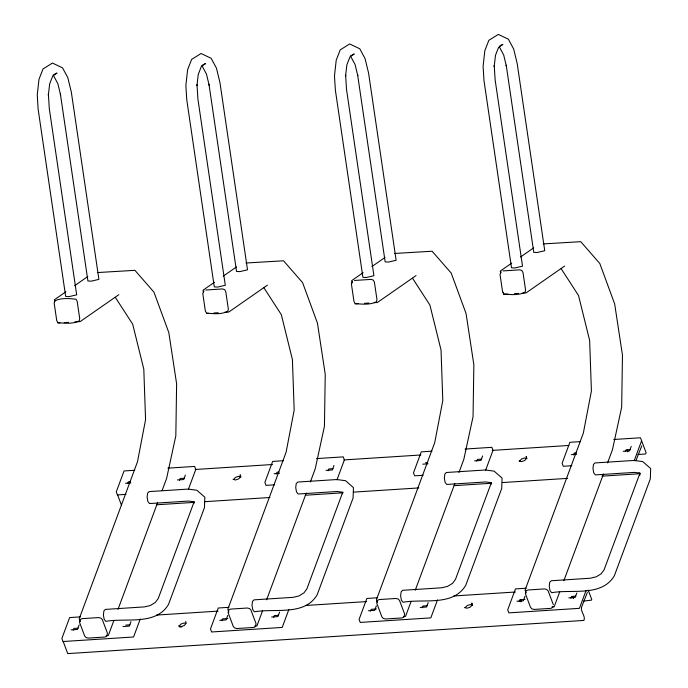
<?xml version="1.0" encoding="UTF-8"?>
<svg xmlns="http://www.w3.org/2000/svg" width="688" height="688" viewBox="0 0 688 688"><rect width="100%" height="100%" fill="white"/><g stroke="black" fill="none" stroke-linecap="round" stroke-linejoin="round"><path stroke-width="1.03" d="M193.973 503.289L194.179 501.638L158.231 598.5L155.342 602.439L150.302 605.509L144.454 606.893L105.445 609.405L103.914 610.849L103.389 614.952L104.163 619.312L105.797 621.367C126.153 617.635 155.763 625.839 168.526 604.399L204.474 507.538L204.835 497.209L196.923 490.26L188.177 489.091L149.167 491.593L147.636 493.047L147.103 497.149L147.886 501.509L149.511 503.556L188.529 501.053L193.603 501.733M342.581 493.743L342.796 492.083L306.848 588.945L303.958 592.884L298.919 595.963L293.071 597.339L254.061 599.85L252.53 601.303L251.997 605.406L252.78 609.757L254.405 611.813C274.761 608.08 304.371 616.285 317.142 594.845L353.09 497.983L353.451 487.654L345.539 480.706L336.793 479.536L297.784 482.047L296.253 483.492L295.72 487.603L296.502 491.954L298.128 494.01L337.146 491.499L342.22 492.178M491.198 484.189L491.413 482.529L455.465 579.391L452.575 583.338L447.527 586.408L441.687 587.793L402.678 590.295L401.147 591.749L400.614 595.851L401.396 600.203L403.022 602.258C423.378 598.534 452.988 606.739 465.759 585.299L501.707 488.437L502.068 478.1L494.147 471.16L485.41 469.99L446.4 472.493L444.869 473.946L444.336 478.048L445.11 482.4L446.744 484.455L485.754 481.953L490.836 482.632M639.711 475.46L640.029 472.983L604.081 569.845L601.192 573.783L596.143 576.854L590.304 578.238L551.294 580.749L549.764 582.194L549.23 586.296L550.004 590.657L551.638 592.712C571.995 588.98 601.604 597.184 614.367 575.744L650.315 478.882L650.685 468.554L642.764 461.605L634.026 460.435L595.017 462.938L593.486 464.391L592.953 468.494L593.727 472.854L595.361 474.901L634.37 472.398L639.453 473.077M73.246 630.208L73.908 628.428L78.14 628.153M127.658 483.612L128.321 481.824L130.428 481.686M79.111 624.996L77.46 629.46L71.122 629.873M113.907 620.421L108.3 635.523L106.176 635.66M118.018 609.344L157.629 502.618M162.11 490.535L166.599 478.452L175.827 435.814L176.618 383.818L168.827 332.605L153.957 292.151L134.917 270.332L97.361 272.568M179.508 480.276L180.17 478.495L184.393 478.22M130.969 621.668L129.31 626.132L122.971 626.536M185.373 475.064L183.713 479.527L177.375 479.94M140.249 619.037L133.584 636.993L62.995 641.526L61.86 638.507L69.634 617.566L80.324 616.878M188.366 489.392L195.77 469.448L194.635 466.43L167.889 468.141M221.863 620.662L222.525 618.873L227.805 618.538M276.275 474.058L276.937 472.269L279.044 472.14M227.728 615.442L226.068 619.914L219.73 620.318M262.524 610.867L256.916 625.968L254.792 626.106M266.634 599.79L306.246 493.064M310.357 481.987L315.207 468.898L324.444 426.259L325.235 374.272L317.435 323.059L302.574 282.605L283.533 260.786L245.977 263.014M273.712 617.325L274.374 615.545L278.606 615.27M328.124 470.73L328.787 468.941L333.009 468.666M279.577 612.114L277.926 616.577L271.588 616.99M333.99 465.509L332.33 469.981L325.992 470.386M288.865 609.491L282.2 627.439L211.612 631.98L210.476 628.952L218.251 608.011L228.941 607.323M336.982 479.846L344.387 459.894L343.243 456.875L316.506 458.595M370.479 611.107L371.142 609.319L376.422 608.983M376.345 605.896L374.685 610.359L368.347 610.763M411.14 601.312L405.533 616.422L403.409 616.56M415.251 590.244L454.854 483.509M458.965 472.432L463.824 459.343L473.052 416.704L473.851 364.717L466.051 313.504L451.19 273.05L432.141 251.232L394.594 253.459M422.329 607.779L422.991 605.99L427.222 605.715M476.741 461.175L477.403 459.386L481.626 459.12M428.194 602.559L426.534 607.031L420.196 607.435M482.606 455.963L480.946 460.427L474.608 460.831M437.482 599.936L430.817 617.884L360.228 622.425L359.093 619.406L366.859 598.465L377.557 597.777M485.599 470.291L492.995 450.348L491.86 447.32L465.122 449.04M519.096 601.553L519.758 599.773L525.039 599.429M573.5 454.957L574.162 453.168L576.277 453.031M524.961 596.341L523.301 600.805L516.963 601.217M553.083 606.257L552.593 607.564L550.873 608.355L534.155 609.43L531.936 608.897L530.517 607.341L525.408 593.753L526.105 590.786L527.825 589.994L544.543 588.919L546.771 589.461L548.181 591.009L553.298 604.606M559.748 591.766L554.15 606.868L552.025 607.005M563.859 580.689L603.471 473.963M607.581 462.886L612.44 449.797L621.668 407.158L622.468 355.163L614.668 303.95L599.798 263.495L580.758 241.677L543.21 243.913M570.945 598.225L571.608 596.436L575.83 596.169M625.349 451.62L626.02 449.84L630.242 449.565M576.811 593.013L575.151 597.476L568.813 597.881M631.223 446.409L629.563 450.872L623.225 451.285M586.099 590.381L579.434 608.338L508.836 612.87L507.701 609.852L515.475 588.911L526.174 588.223M634.207 460.736L641.612 440.793M635.91 460.728L641.758 445.85M638.627 473.163L638.387 473.817L601.966 476.156M233.533 479.562L235.451 477.403L238.547 476.363L240.998 477.051L240.146 474.78L240.525 476.793L238.607 478.951L235.511 479.992L233.051 479.304M179.121 626.166L181.047 624.007L184.135 622.967L185.777 623.423M519.552 461.184L521.47 459.025L524.566 457.984L527.017 458.664M465.14 607.779L467.066 605.621L470.162 604.58L472.613 605.268M587.354 592.445L581.498 607.332C580.483 611.907 585.737 615.88 583.974 620.421L67.742 653.6L63.201 641.517M65.867 291.798L54.438 299.744L54.756 301.86M74.657 285.683L87.84 276.507M118.835 294.688L80.161 321.597L74.854 321.941M214.484 282.243L203.055 290.198L203.364 292.314M223.273 276.129L236.457 266.953M204.001 290.998L202.797 293.587L205.359 311.045L206.477 313.049C213.048 313.78 221.768 314.631 227.831 311.243L228.347 309.136L225.776 291.669L224.658 289.665L222.559 288.943L205.841 290.018M267.443 285.133L228.777 312.042L224.529 312.318M363.101 272.697L351.671 280.644L351.981 282.759M371.89 266.574L385.074 257.407M352.617 281.444L351.413 284.032L353.976 301.499L355.094 303.503C361.664 304.225 370.376 305.076 376.448 301.697L376.964 299.581L374.392 282.123L373.274 280.119L371.176 279.388L354.458 280.463M416.059 275.587L377.385 302.496L374.203 302.694M511.717 263.143L500.288 271.089L500.597 273.205M520.506 257.028L533.69 247.852M501.225 271.889L500.021 274.486L502.593 291.944L503.711 293.948C510.281 294.679 518.993 295.522 525.064 292.142L525.572 290.026L523.009 272.568L521.891 270.565L519.793 269.834L503.074 270.909M564.676 266.032L526.002 292.942L522.82 293.148M53.2 75.044L57.027 73.04L52.735 76.024L49.639 83.945L48.349 95.236L48.401 94.265L49.295 108.575L76.686 294.825L69.041 296.631L65.704 296.459L65.541 295.548L38.141 109.289L37.255 94.978L38.984 79.292L43.026 68.955L52.451 63.055L62.548 67.871L67.845 77.735L71.346 92.201L98.909 279.371L91.263 281.168L87.926 280.996L60.363 93.826L60.535 94.746L57.852 83.652L53.784 76.084M201.816 65.498L205.643 63.485L201.352 66.469L198.256 74.399L196.966 85.682L197.017 84.71L197.903 99.02L225.303 285.279L217.657 287.077L214.321 286.905L214.157 285.993L186.758 99.734L185.872 85.432L187.6 69.737L191.642 59.409L201.068 53.501L211.164 58.317L216.462 68.181L219.962 82.646L247.517 269.816L239.88 271.614L236.543 271.45L208.98 84.28L209.152 85.192L206.46 74.098L202.401 66.53M350.433 55.943L354.26 53.931L349.968 56.923L346.872 64.844L345.582 76.136L345.634 75.164L346.52 89.466L373.919 275.725L366.274 277.522L362.937 277.359L362.774 276.438L335.374 90.188L334.48 75.878L336.217 60.183L340.25 49.854L349.685 43.955L359.781 48.771L365.079 58.635L368.579 73.091L396.133 260.262L388.488 262.068L385.16 261.896L357.597 74.725L357.76 75.637L355.077 64.552L351.018 56.984M499.806 45.993L502.876 44.385L498.585 47.369L495.489 55.289L494.199 66.581L494.242 65.609L495.136 79.92L522.527 266.17L514.882 267.976L511.554 267.804L511.382 266.892L483.991 80.634L483.096 66.323L484.834 50.637L488.867 40.3L498.301 34.4L508.389 39.216L513.687 49.08L517.187 63.545L544.75 250.716L537.104 252.513L533.776 252.341L506.213 65.171L506.377 66.091L503.693 54.997L499.634 47.429M57.869 323.025L59.985 322.896M64.233 322.62L68.482 322.345M206.477 313.479L208.602 313.341M213.908 312.997L218.156 312.73M355.094 303.924L358.285 303.718M364.649 303.313L368.897 303.038M507.959 294.103L503.711 294.369L503.401 292.254M514.323 293.69L518.571 293.415M134.736 470.274L124.038 470.962L116.263 491.903L117.407 494.93L125.956 494.38M283.353 460.728L272.654 461.416L264.88 482.357L266.015 485.375L274.572 484.825M431.969 451.173L421.271 451.861L413.497 472.802L414.632 475.821L423.189 475.27M580.577 441.619L569.888 442.307L562.113 463.248L563.248 466.275L571.805 465.724M613.739 439.486L640.476 437.774L646.152 452.876L645.404 454.011L637.905 454.493M195.237 469.483L272.491 464.512M344.009 459.919L420.824 454.983M492.273 450.391L568.838 445.471M425.545 462.723L427.661 462.585M125.526 483.268L130.806 482.933M274.142 473.714L279.423 473.378M422.759 464.168L428.039 463.824M571.375 454.613L576.656 454.278M156.425 504.794L193.913 502.386M204.62 501.698L269.954 497.501M305.3 495.231L342.779 492.814M353.494 492.126L418.82 487.93M454.166 485.659L491.653 483.251M502.36 482.563L567.695 478.366M156.451 615.081L218.087 611.116M305.61 605.492L366.412 601.587M453.856 595.963L515.484 592.007M125.766 625.091L129.989 624.824M179.723 627.052L181.864 626.914M583.501 601.097L591.508 600.134L591.749 599.48L588.257 590.184M519.07 460.926L521.53 461.605L524.626 460.564L526.544 458.406L526.165 456.402L526.733 457.916M464.667 607.521L467.118 608.209L470.214 607.169L472.14 605.01L471.762 603.006L472.329 604.511M178.648 625.908L181.099 626.587L184.195 625.547L186.121 623.397L185.743 621.384M561.167 268.698L578.531 295.522L589.642 340.465L591.413 391.025L583.338 433.105L525.039 590.175L526.114 593.039M412.551 278.244L429.914 305.068L441.034 350.02L442.797 400.571L434.721 442.651L376.422 599.73L377.506 602.585M263.934 287.799L281.306 314.622L292.417 359.566L294.18 410.125L286.105 452.205L227.814 609.276L228.889 612.139M115.317 297.354L132.689 324.177L143.801 369.121L145.564 419.68L137.488 461.76L79.197 618.83L80.272 621.694M627.886 451.414L627.318 449.9L627.697 451.904M575.005 453.263L575.572 454.777M573.482 598.01L572.915 596.505L573.293 598.508M521.16 601.372L520.592 599.867L520.971 601.871M117.614 494.913L121.449 505.138M639.573 473.095L639.591 475.227M79.774 620.748L79.559 622.408L84.676 635.996L86.086 637.552L88.313 638.086L105.032 637.011L106.752 636.219L107.448 633.261L102.34 619.664L100.921 618.116L98.702 617.575L81.984 618.65L80.264 619.441L79.774 620.748M228.39 611.193L228.175 612.853L233.284 626.45L234.703 627.998L236.921 628.531L253.648 627.456L255.368 626.665L256.065 623.706L250.957 610.11L249.538 608.562L247.319 608.02L230.6 609.095L228.88 609.886L228.39 611.193M377.007 601.647L376.792 603.299L381.9 616.895L383.319 618.443L385.538 618.985L402.256 617.91L403.976 617.119L404.682 614.152L399.573 600.555L398.154 599.007L395.935 598.474L379.208 599.549L377.488 600.34L377.007 601.647M54.696 301.026L54.18 303.141L56.743 320.599L57.869 322.603C64.431 323.334 73.152 324.177 79.215 320.797L79.731 318.682L77.159 301.224L76.041 299.22C69.471 298.489 60.759 297.646 54.696 301.026"/></g></svg>
